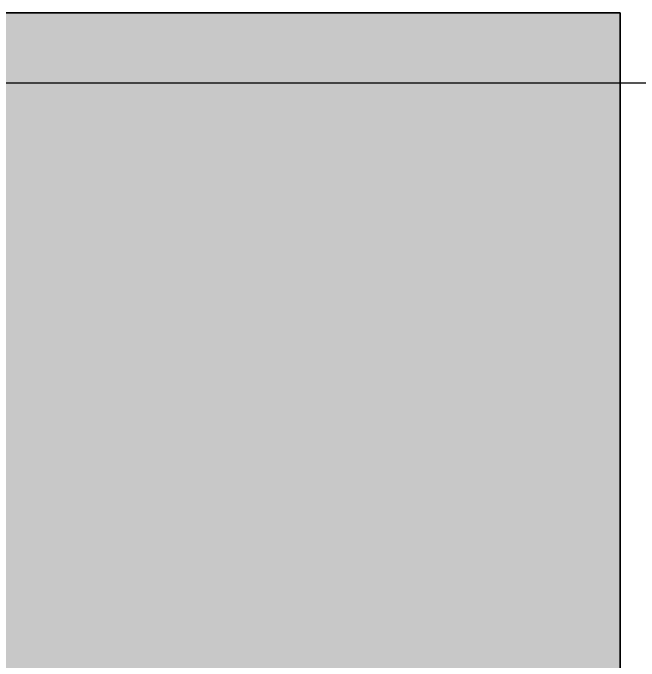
# Model space of a CAD drawing. Extents: x -12260 to 184725, y -29287 to 19916.
# Drawn here: x 42008.7 to 42171.1, y -6589.9 to -6421.9 of the extents above; entities that cross this region are included whole.
import ezdxf
from ezdxf.enums import TextEntityAlignment as Align

# ---------------------------------------------------------------- set-up
doc = ezdxf.new("R2010")
doc.units = 0
doc.header["$LTSCALE"] = 0.25
doc.linetypes.add('DASHDOT', pattern=[25.4, 12.7, -6.35, 0, -6.35])
doc.layers.add('01-First Floor-FUR$0$FALSE CEILING', color=251, linetype='Continuous')
for name, color, linetype, lineweight in [('E-LITE-CIRC-NUMB', 6, 'Continuous', 25), ('E-LITE-CLNG', 150, 'Continuous', 35), ('E-LITE-CLNG-CNDT', 6, 'DASHDOT', 35), ('E-LITE-CTRL', 6, 'Continuous', 25), ('E-LITE-IDEN', 6, 'Continuous', 25)]:
    doc.layers.add(name, color=color, linetype=linetype, lineweight=lineweight)
doc.styles.add('DC_SIMPLEX', font='SIMPLEX.shx', dxfattribs={"width": 0.7})

# ---------------------------------------------------------------- blocks, each defined once
blk = doc.blocks.new('*U216')
h = blk.add_hatch(color=254)
h.dxf.hatch_style = 1
h.paths.add_polyline_path([(-300, 300), (-300, -300), (300, -300), (300, 300)])
edge = h.paths.add_edge_path(flags=16)
edge.add_arc((0, 0), 45, 0, 360)
blk.add_lwpolyline([(-300, 300), (-300, -300), (300, -300), (300, 300)], close=True)
at = {"layer": 'E-LITE-CIRC-NUMB', "style": 'DC_SIMPLEX', "width": 0.7, "flags": 8}
blk.add_attdef('CIRCUIT', text='', height=200, rotation=0, dxfattribs=at).set_placement((-473.9, 300), align=Align.RIGHT)
at = {"layer": 'E-LITE-CTRL', "style": 'DC_SIMPLEX', "width": 0.7, "flags": 8}
blk.add_attdef('CONTROL', (1118.9, -935), '', height=200, rotation=360, dxfattribs=at)
at = {"layer": 'E-LITE-IDEN', "style": 'DC_SIMPLEX', "width": 0.7, "flags": 8}
blk.add_attdef('TYPE', (460.41, 457.65), '', height=200, rotation=360, dxfattribs=at)
blk = doc.blocks.new('01-First Floor-FUR')
at = {"layer": '01-First Floor-FUR$0$FALSE CEILING', "linetype": 'Continuous'}
blk.add_line((38576, -6440), (42776, -6440), dxfattribs=at)

msp = doc.modelspace()

# ---------------------------------------------------------------- block references
at = {"layer": 'E-LITE-CLNG', "xscale": -1}
msp.add_blockref('*U216', (41866.24, -6721.87, -0.1), dxfattribs=at)
at = {"layer": 'E-LITE-CLNG-CNDT'}
msp.add_blockref('01-First Floor-FUR', (0, 0), dxfattribs=at)

doc.saveas('drawing.dxf')
